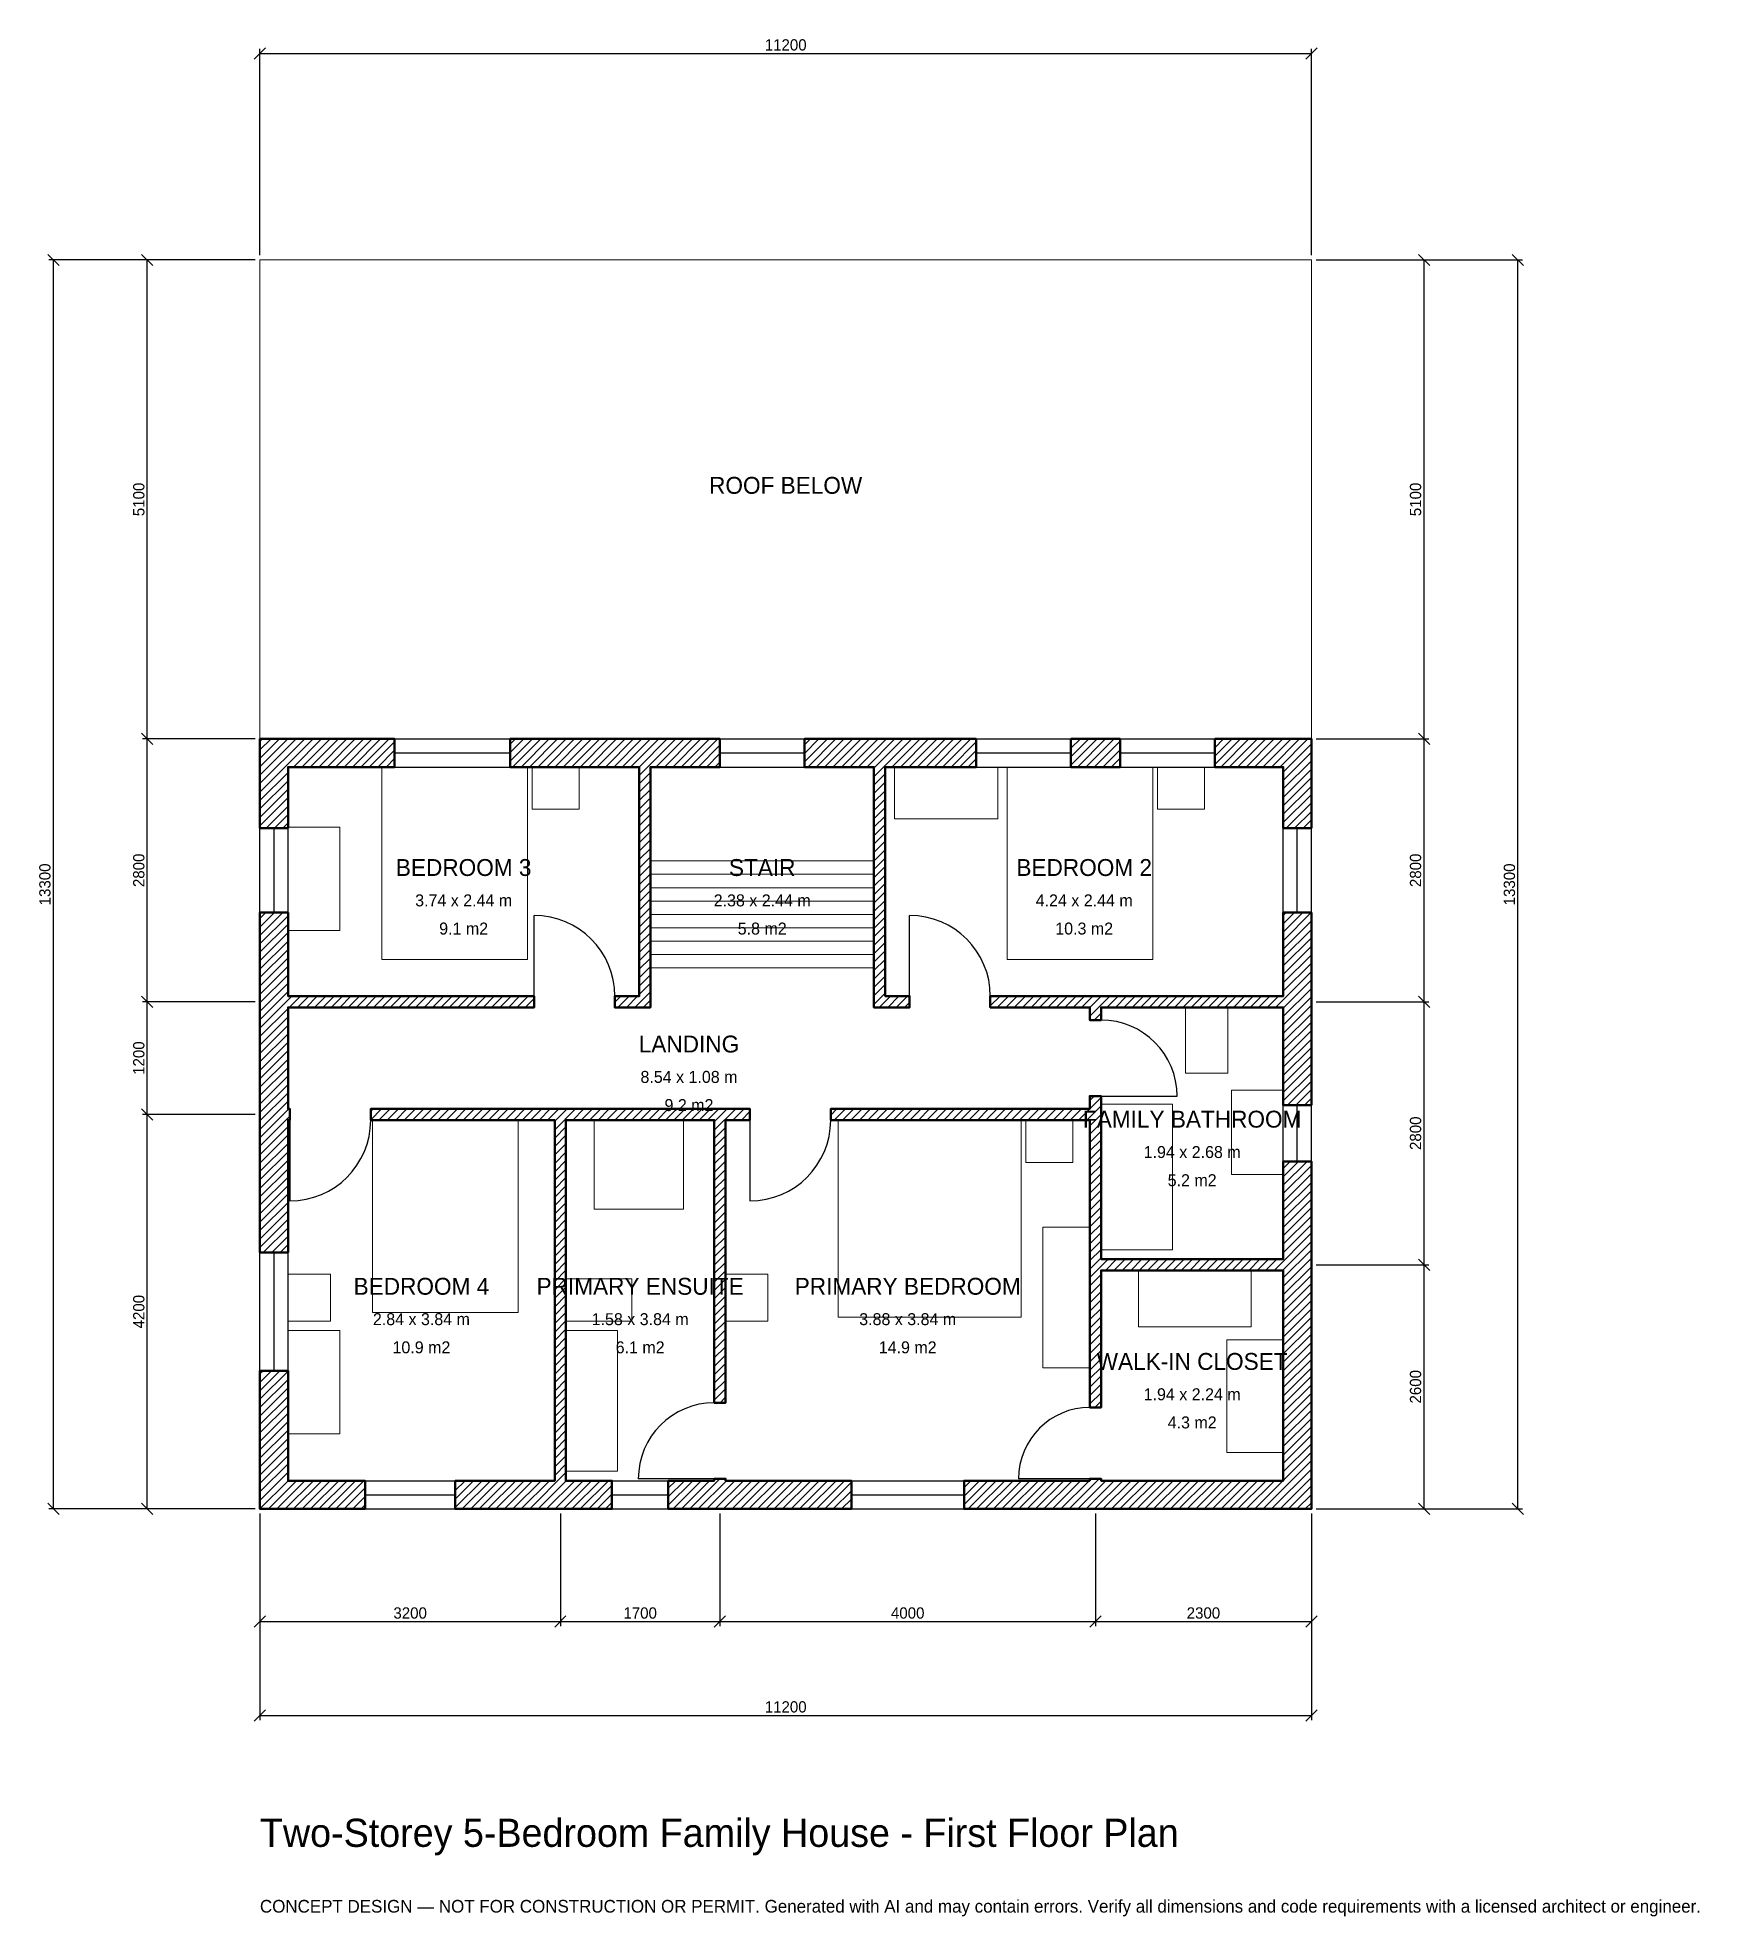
# Model space of a CAD drawing. Header units: millimetres. Extents: x -2369 to 15333, y -4341 to 15669.
import ezdxf
from ezdxf.enums import TextEntityAlignment as Align

# ---------------------------------------------------------------- set-up
doc = ezdxf.new("R2010")
doc.units = ezdxf.units.MM
doc.linetypes.add('DASHED', pattern=[1.524, 1.27, -0.254])
for name, color, linetype, lineweight in [('A-ANNO-DIMS', 1, 'Continuous', 13), ('A-ANNO-TEXT', 7, 'Continuous', 18), ('A-AREA-IDEN', 7, 'Continuous', 18), ('A-DOOR', 2, 'Continuous', 25), ('A-FLOR-FIXT', 9, 'Continuous', 13), ('A-FLOR-STRS', 3, 'Continuous', 18), ('A-FURN', 9, 'Continuous', 13), ('A-GLAZ', 4, 'Continuous', 25), ('A-SITE-PAVE', 8, 'Continuous', 13), ('A-WALL', 7, 'Continuous', 50), ('A-WALL-PATT', 8, 'Continuous', 13)]:
    doc.layers.add(name, color=color, linetype=linetype, lineweight=lineweight)
doc.dimstyles.new('PLAN', dxfattribs={"dimtxt": 120, "dimasz": 80, "dimexe": 50, "dimexo": 50, "dimgap": 30, "dimtad": 1, "dimdec": 0, "dimtsz": 60, "dimcen": 2.5, "dimclrd": 1, "dimclre": 1, "dimazin": 3, "dimtfac": 1, "dimtmove": 0, "dimatfit": 3})

msp = doc.modelspace()

# ---------------------------------------------------------------- hatches: boundary and pattern name
at = {"layer": 'A-WALL-PATT'}
h = msp.add_hatch(dxfattribs=at)
h.set_pattern_fill('ANSI31', color=8, scale=20)
h.paths.add_polyline_path([(4840, -0.001), (4840, 0), (4750, 0), (4350, 0), (4350, 300), (4750, 300), (4840, 300), (4840, 320), (4960, 320), (4960, 300), (5050, 300), (6300, 300), (6300, 0), (5050, 0), (4960, 0), (4960, -0.001), (4840, -0.001)])
h.paths.add_polyline_path([(3350, 0), (3260, 0), (3260, -0.001), (3140, -0.001), (3140, 0), (3050, 0), (2080, 0), (2080, 300), (3050, 300), (3140, 300), (3140, 4140), (1180, 4140), (1180, 4260), (3140, 4260), (3260, 4260), (4840, 4260), (4960, 4260), (5220, 4260), (5220, 4140), (4960, 4140), (4960, 1130), (4840, 1130), (4840, 4140), (3260, 4140), (3260, 300), (3350, 300), (3750, 300), (3750, 0), (3350, 0)])
h.paths.add_polyline_path([(300, 0), (300, -0.001), (0, -0.001), (0, 0), (-0.001, 0), (-0.001, 300), (0, 300), (0, 1470), (300, 1470), (300, 300), (1120, 300), (1120, 0), (300, 0)])
h.paths.add_polyline_path([(0, 4050), (0, 4140), (-0.001, 4140), (-0.001, 4260), (0, 4260), (0, 4350), (0, 5250), (0, 5340), (-0.001, 5340), (-0.001, 5460), (0, 5460), (0, 5550), (0, 6350), (300, 6350), (300, 5550), (300, 5460), (2920, 5460), (2920, 5340), (300, 5340), (300, 5250), (300, 4350), (300, 4260), (320, 4260), (320, 4140), (300, 4140), (300, 4050), (300, 2730), (0, 2730), (0, 4050)])
h.paths.add_polyline_path([(0, 7900), (-0.001, 7900), (-0.001, 8200), (0, 8200), (0, 8200.001), (300, 8200.001), (300, 8200), (1435, 8200), (1435, 7900), (300, 7900), (300, 7250), (0, 7250), (0, 7900)])
h.paths.add_polyline_path([(3950, 8200), (4040, 8200), (4040, 8200.001), (4160, 8200.001), (4160, 8200), (4250, 8200), (4900, 8200), (4900, 7900), (4250, 7900), (4160, 7900), (4160, 5460), (4160, 5340), (4040, 5340), (3780, 5340), (3780, 5460), (4040, 5460), (4040, 7900), (3950, 7900), (2665, 7900), (2665, 8200), (3950, 8200)])
h.paths.add_polyline_path([(6450, 8200), (6540, 8200), (6540, 8200.001), (6660, 8200.001), (6660, 8200), (6750, 8200), (7628.3333, 8200), (7628.3333, 7900), (6750, 7900), (6660, 7900), (6660, 5460), (6920, 5460), (6920, 5340), (6660, 5340), (6540, 5340), (6540, 5460), (6540, 7900), (6450, 7900), (5800, 7900), (5800, 8200), (6450, 8200)])
h.paths.add_polyline_path([(9161.6667, 8200), (9161.6667, 7900), (8638.3333, 7900), (8638.3333, 8200), (9161.6667, 8200)])
h.paths.add_polyline_path([(10900, 8200), (10900, 8200.001), (11200, 8200.001), (11200, 8200), (11200.001, 8200), (11200.001, 7900), (11200, 7900), (11200, 7250), (10900, 7250), (10900, 7900), (10171.6667, 7900), (10171.6667, 8200), (10900, 8200)])
h.paths.add_polyline_path([(11200, 5550), (11200, 5460), (11200.001, 5460), (11200.001, 5340), (11200, 5340), (11200, 5250), (11200, 4300), (10900, 4300), (10900, 5250), (10900, 5340), (8960, 5340), (8960, 5205), (8840, 5205), (8840, 5340), (7780, 5340), (7780, 5460), (8840, 5460), (8960, 5460), (10900, 5460), (10900, 5550), (10900, 6350), (11200, 6350), (11200, 5550)])
h.paths.add_polyline_path([(11200, 2750), (11200, 2660), (11200.001, 2660), (11200.001, 2540), (11200, 2540), (11200, 2450), (11200, 300), (11200.001, 300), (11200.001, 0), (11200, 0), (11200, -0.001), (10900, -0.001), (10900, 0), (9050, 0), (8960, 0), (8960, -0.001), (8840, -0.001), (8840, 0), (8750, 0), (7500, 0), (7500, 300), (8750, 300), (8840, 300), (8840, 320), (8960, 320), (8960, 300), (9050, 300), (10900, 300), (10900, 2450), (10900, 2540), (8960, 2540), (8960, 1080), (8840, 1080), (8840, 2540), (8840, 2660), (8840, 4140), (6080, 4140), (6080, 4260), (8840, 4260), (8840, 4395), (8960, 4395), (8960, 4260), (8960, 4140), (8960, 2660), (10900, 2660), (10900, 2750), (10900, 3700), (11200, 3700), (11200, 2750)])

# ---------------------------------------------------------------- linework, layer by layer
at = {"layer": 'A-DOOR'}
for p, q in [((2920, 5460), (2920, 6320)), ((6920, 5460), (6920, 6320)), ((8960, 4395), (9770, 4395)), ((320, 4140), (320, 3280)), ((5220, 4140), (5220, 3280)), ((4840, 320), (4030, 320)), ((8840, 320), (8080, 320))]:
    msp.add_line(p, q, dxfattribs=at)
for centre, radius, start, end in [((2920, 5460), 860, 0, 90), ((6920, 5460), 860, 0, 90), ((8960, 4395), 810, 0, 90), ((320, 4140), 860, 270, 360), ((5220, 4140), 860, 270, 360), ((4840, 320), 810, 90, 180), ((8840, 320), 760, 90, 180)]:
    msp.add_arc(centre, radius, start, end, dxfattribs=at)
at = {"layer": 'A-FLOR-FIXT'}
for points in [[(9860, 4640), (10310, 4640), (10310, 5340), (9860, 5340)], [(10350, 3560), (10900, 3560), (10900, 4460), (10350, 4460)], [(8960, 2760), (9720, 2760), (9720, 4310), (8960, 4310)], [(3560, 3190), (4510, 3190), (4510, 4140), (3560, 4140)], [(3260, 2000), (3960, 2000), (3960, 2450), (3260, 2450)], [(3260, 400), (3810, 400), (3810, 1900), (3260, 1900)]]:
    msp.add_lwpolyline(points, close=True, dxfattribs=at)
at = {"layer": 'A-FLOR-STRS'}
for p, q in [((4160, 6900), (6540, 6900)), ((4160, 6757.5), (6540, 6757.5)), ((4160, 6615), (6540, 6615)), ((4160, 6472.5), (6540, 6472.5)), ((4160, 6330), (6540, 6330)), ((4160, 6187.5), (6540, 6187.5)), ((4160, 6045), (6540, 6045)), ((4160, 5902.5), (6540, 5902.5)), ((4160, 5760), (6540, 5760))]:
    msp.add_line(p, q, dxfattribs=at)
at = {"layer": 'A-FURN'}
for points in [[(1300, 5850), (2850, 5850), (2850, 7900), (1300, 7900)], [(2900, 7450), (3400, 7450), (3400, 7900), (2900, 7900)], [(6760, 7350), (7860, 7350), (7860, 7900), (6760, 7900)], [(7960, 5850), (9510, 5850), (9510, 7900), (7960, 7900)], [(9560, 7450), (10060, 7450), (10060, 7900), (9560, 7900)], [(300, 6160), (850, 6160), (850, 7260), (300, 7260)], [(1200, 2090), (2750, 2090), (2750, 4140), (1200, 4140)], [(6160, 2040), (8110, 2040), (8110, 4140), (6160, 4140)], [(8160, 3690), (8660, 3690), (8660, 4140), (8160, 4140)], [(8340, 1500), (8840, 1500), (8840, 3000), (8340, 3000)], [(300, 2000), (750, 2000), (750, 2500), (300, 2500)], [(4960, 2000), (5410, 2000), (5410, 2500), (4960, 2500)], [(9360, 1940), (10560, 1940), (10560, 2540), (9360, 2540)], [(300, 800), (850, 800), (850, 1900), (300, 1900)], [(10300, 600), (10900, 600), (10900, 1800), (10300, 1800)]]:
    msp.add_lwpolyline(points, close=True, dxfattribs=at)
at = {"layer": 'A-GLAZ'}
for p, q in [((1435, 8200), (2665, 8200)), ((1435, 8050), (2665, 8050)), ((4900, 8200), (5800, 8200)), ((4900, 8050), (5800, 8050)), ((7628.3333, 8200), (8638.3333, 8200)), ((7628.3333, 8050), (8638.3333, 8050)), ((9161.6667, 8200), (10171.6667, 8200)), ((9161.6667, 8050), (10171.6667, 8050)), ((1435, 7900), (2665, 7900)), ((4900, 7900), (5800, 7900)), ((7628.3333, 7900), (8638.3333, 7900)), ((9161.6667, 7900), (10171.6667, 7900)), ((0, 6350), (0, 7250)), ((150, 6350), (150, 7250)), ((300, 6350), (300, 7250)), ((10900, 6350), (10900, 7250)), ((11050, 6350), (11050, 7250)), ((11200, 6350), (11200, 7250)), ((10900, 3700), (10900, 4300)), ((11050, 3700), (11050, 4300)), ((11200, 3700), (11200, 4300)), ((0, 1470), (0, 2730)), ((150, 1470), (150, 2730)), ((300, 1470), (300, 2730)), ((1120, 300), (2080, 300)), ((3750, 300), (4350, 300)), ((6300, 300), (7500, 300)), ((1120, 150), (2080, 150)), ((1120, 0), (2080, 0)), ((3750, 150), (4350, 150)), ((3750, 0), (4350, 0)), ((6300, 150), (7500, 150)), ((6300, 0), (7500, 0))]:
    msp.add_line(p, q, dxfattribs=at)
at = {"layer": 'A-SITE-PAVE', "linetype": 'DASHED'}
msp.add_lwpolyline([(0, 8200), (11200, 8200), (11200, 13300), (0, 13300)], close=True, dxfattribs=at)
at = {"layer": 'A-WALL'}
for points in [[(0, 7900), (-0.001, 7900), (-0.001, 8200), (0, 8200), (0, 8200.001), (300, 8200.001), (300, 8200), (1435, 8200), (1435, 7900), (300, 7900), (300, 7250), (0, 7250), (0, 7900)], [(3950, 8200), (4040, 8200), (4040, 8200.001), (4160, 8200.001), (4160, 8200), (4250, 8200), (4900, 8200), (4900, 7900), (4250, 7900), (4160, 7900), (4160, 5460), (4160, 5340), (4040, 5340), (3780, 5340), (3780, 5460), (4040, 5460), (4040, 7900), (3950, 7900), (2665, 7900), (2665, 8200), (3950, 8200)], [(6450, 8200), (6540, 8200), (6540, 8200.001), (6660, 8200.001), (6660, 8200), (6750, 8200), (7628.3333, 8200), (7628.3333, 7900), (6750, 7900), (6660, 7900), (6660, 5460), (6920, 5460), (6920, 5340), (6660, 5340), (6540, 5340), (6540, 5460), (6540, 7900), (6450, 7900), (5800, 7900), (5800, 8200), (6450, 8200)], [(9161.6667, 8200), (9161.6667, 7900), (8638.3333, 7900), (8638.3333, 8200), (9161.6667, 8200)], [(10900, 8200), (10900, 8200.001), (11200, 8200.001), (11200, 8200), (11200.001, 8200), (11200.001, 7900), (11200, 7900), (11200, 7250), (10900, 7250), (10900, 7900), (10171.6667, 7900), (10171.6667, 8200), (10900, 8200)], [(0, 4050), (0, 4140), (-0.001, 4140), (-0.001, 4260), (0, 4260), (0, 4350), (0, 5250), (0, 5340), (-0.001, 5340), (-0.001, 5460), (0, 5460), (0, 5550), (0, 6350), (300, 6350), (300, 5550), (300, 5460), (2920, 5460), (2920, 5340), (300, 5340), (300, 5250), (300, 4350), (300, 4260), (320, 4260), (320, 4140), (300, 4140), (300, 4050), (300, 2730), (0, 2730), (0, 4050)], [(11200, 5550), (11200, 5460), (11200.001, 5460), (11200.001, 5340), (11200, 5340), (11200, 5250), (11200, 4300), (10900, 4300), (10900, 5250), (10900, 5340), (8960, 5340), (8960, 5205), (8840, 5205), (8840, 5340), (7780, 5340), (7780, 5460), (8840, 5460), (8960, 5460), (10900, 5460), (10900, 5550), (10900, 6350), (11200, 6350), (11200, 5550)], [(3350, 0), (3260, 0), (3260, -0.001), (3140, -0.001), (3140, 0), (3050, 0), (2080, 0), (2080, 300), (3050, 300), (3140, 300), (3140, 4140), (1180, 4140), (1180, 4260), (3140, 4260), (3260, 4260), (4840, 4260), (4960, 4260), (5220, 4260), (5220, 4140), (4960, 4140), (4960, 1130), (4840, 1130), (4840, 4140), (3260, 4140), (3260, 300), (3350, 300), (3750, 300), (3750, 0), (3350, 0)], [(11200, 2750), (11200, 2660), (11200.001, 2660), (11200.001, 2540), (11200, 2540), (11200, 2450), (11200, 300), (11200.001, 300), (11200.001, 0), (11200, 0), (11200, -0.001), (10900, -0.001), (10900, 0), (9050, 0), (8960, 0), (8960, -0.001), (8840, -0.001), (8840, 0), (8750, 0), (7500, 0), (7500, 300), (8750, 300), (8840, 300), (8840, 320), (8960, 320), (8960, 300), (9050, 300), (10900, 300), (10900, 2450), (10900, 2540), (8960, 2540), (8960, 1080), (8840, 1080), (8840, 2540), (8840, 2660), (8840, 4140), (6080, 4140), (6080, 4260), (8840, 4260), (8840, 4395), (8960, 4395), (8960, 4260), (8960, 4140), (8960, 2660), (10900, 2660), (10900, 2750), (10900, 3700), (11200, 3700), (11200, 2750)], [(300, 0), (300, -0.001), (0, -0.001), (0, 0), (-0.001, 0), (-0.001, 300), (0, 300), (0, 1470), (300, 1470), (300, 300), (1120, 300), (1120, 0), (300, 0)], [(4840, -0.001), (4840, 0), (4750, 0), (4350, 0), (4350, 300), (4750, 300), (4840, 300), (4840, 320), (4960, 320), (4960, 300), (5050, 300), (6300, 300), (6300, 0), (5050, 0), (4960, 0), (4960, -0.001), (4840, -0.001)]]:
    msp.add_lwpolyline(points, close=True, dxfattribs=at)

# ---------------------------------------------------------------- texts
at = {"layer": 'A-ANNO-TEXT'}
for s, height, p in [('Two-Storey 5-Bedroom Family House - First Floor Plan', 300, (0, -3600)), ('CONCEPT DESIGN — NOT FOR CONSTRUCTION OR PERMIT. Generated with AI and may contain errors. Verify all dimensions and code requirements with a licensed architect or engineer.', 135, (0, -4300))]:
    msp.add_text(s, height=height, dxfattribs=at).set_placement(p)
at = {"layer": 'A-AREA-IDEN'}
for s, height, p in [('ROOF BELOW', 180, (5600, 10900)), ('BEDROOM 3', 180, (2170, 6830)), ('STAIR', 180, (5350, 6830)), ('BEDROOM 2', 180, (8780, 6830)), ('3.74 x 2.44 m', 127.5, (2170, 6480)), ('2.38 x 2.44 m', 127.5, (5350, 6480)), ('4.24 x 2.44 m', 127.5, (8780, 6480)), ('9.1 m2', 127.5, (2170, 6180)), ('5.8 m2', 127.5, (5350, 6180)), ('10.3 m2', 127.5, (8780, 6180)), ('LANDING', 180, (4570, 4950)), ('8.54 x 1.08 m', 127.5, (4570, 4600)), ('9.2 m2', 127.5, (4570, 4300)), ('FAMILY BATHROOM', 180, (9930, 4150)), ('1.94 x 2.68 m', 127.5, (9930, 3800)), ('5.2 m2', 127.5, (9930, 3500)), ('BEDROOM 4', 180, (1720, 2370)), ('PRIMARY ENSUITE', 180, (4050, 2370)), ('PRIMARY BEDROOM', 180, (6900, 2370)), ('2.84 x 3.84 m', 127.5, (1720, 2020)), ('1.58 x 3.84 m', 127.5, (4050, 2020)), ('3.88 x 3.84 m', 127.5, (6900, 2020)), ('10.9 m2', 127.5, (1720, 1720)), ('6.1 m2', 127.5, (4050, 1720)), ('14.9 m2', 127.5, (6900, 1720)), ('WALK-IN CLOSET', 180, (9930, 1570)), ('1.94 x 2.24 m', 127.5, (9930, 1220)), ('4.3 m2', 127.5, (9930, 920))]:
    msp.add_text(s, height=height, dxfattribs=at).set_placement(p, align=Align.MIDDLE_CENTER)

# ---------------------------------------------------------------- dimensions: what is measured, and where the dimension line sits
at = {"layer": 'A-ANNO-DIMS'}
for base, p1, p2, text in [((0, 15500), (0, 13300), (11200, 13300), '11200'), ((0, -1200), (0, 0), (3200, 0), '3200'), ((0, -2200), (0, 0), (11200, 0), '11200'), ((3200, -1200), (3200, 0), (4900, 0), '1700'), ((4900, -1200), (4900, 0), (8900, 0), '4000'), ((8900, -1200), (8900, 0), (11200, 0), '2300')]:
    msp.add_linear_dim(base=base, p1=p1, p2=p2, text=text, dimstyle='PLAN', dxfattribs=at).render()
for base, p1, p2, text in [((-2200, 0), (0, 0), (0, 13300), '13300'), ((-1200, 8200), (0, 8200), (0, 13300), '5100'), ((12400, 8200), (11200, 8200), (11200, 13300), '5100'), ((13400, 0), (11200, 0), (11200, 13300), '13300'), ((-1200, 5400), (0, 5400), (0, 8200), '2800'), ((12400, 5400), (11200, 5400), (11200, 8200), '2800'), ((-1200, 4200), (0, 4200), (0, 5400), '1200'), ((12400, 2600), (11200, 2600), (11200, 5400), '2800'), ((-1200, 0), (0, 0), (0, 4200), '4200'), ((12400, 0), (11200, 0), (11200, 2600), '2600')]:
    msp.add_linear_dim(base=base, p1=p1, p2=p2, angle=90, text=text, dimstyle='PLAN', dxfattribs=at).render()

doc.saveas('drawing.dxf')
